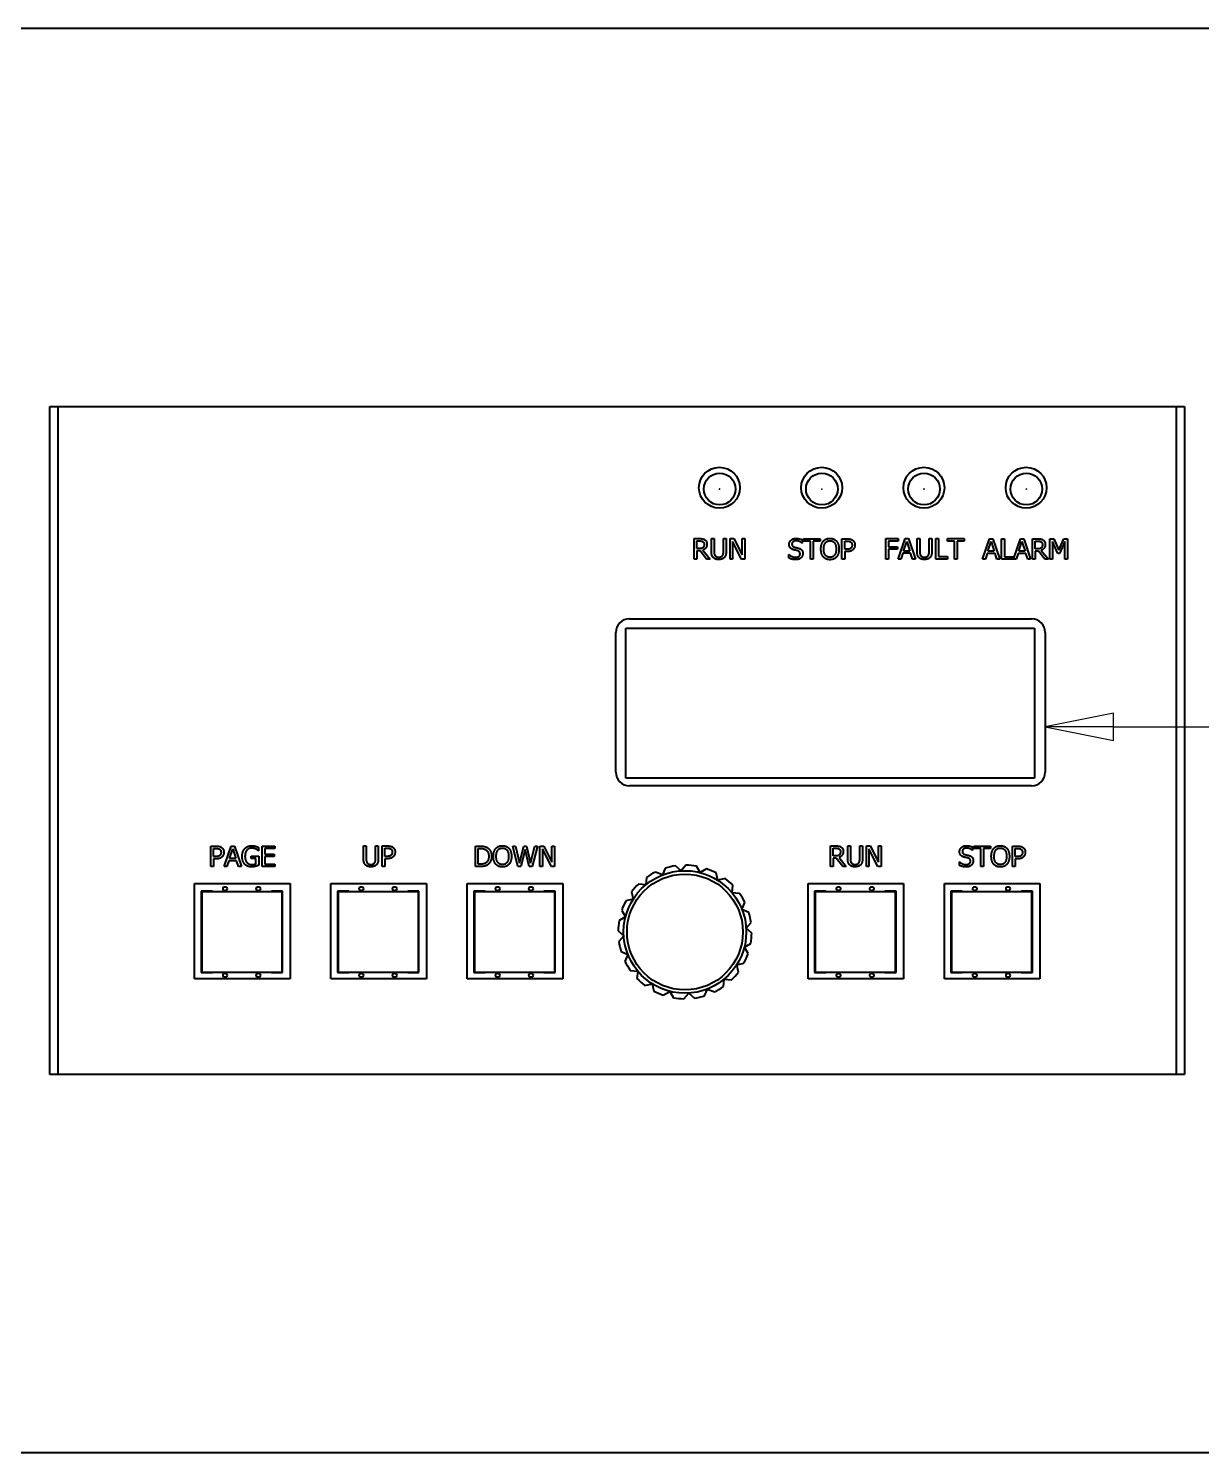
# Model space of a CAD drawing. Header units: millimetres. Extents: x 0 to 4205, y 0 to 2970.
# Drawn here: x 1789.8 to 1961.9, y 1128.4 to 1337.4 of the extents above; entities that cross this region are included whole.
import ezdxf

# ---------------------------------------------------------------- set-up
doc = ezdxf.new("R2010")
doc.units = ezdxf.units.MM
doc.header["$LTSCALE"] = 5
for name, color, linetype, lineweight in [('가시적인 것(ISO)', 3, 'Continuous', 40), ('가시적인 좁은 것(ISO)', 3, 'Continuous', 35), ('기호(ISO)', 5, 'Continuous', 25)]:
    doc.layers.add(name, color=color, linetype=linetype, lineweight=lineweight)

msp = doc.modelspace()

# ---------------------------------------------------------------- linework, layer by layer
at = {"layer": '가시적인 것(ISO)'}
for p, q in [((2007.2036, 1337.4175), (1697.2036, 1337.4175)), ((1792.9536, 1183.9175), (1792.9536, 1281.9175)), ((1792.9536, 1281.9175), (1959.4536, 1281.9175)), ((1794.2036, 1183.9175), (1794.2036, 1281.9175)), ((1958.2036, 1281.9175), (1958.2036, 1183.9175)), ((1959.4536, 1281.9175), (1959.4536, 1183.9175)), ((1887.4974, 1262.5491), (1888.2705, 1262.5491)), ((1887.4974, 1259.5491), (1887.4974, 1262.5491)), ((1890.0209, 1262.5491), (1890.4196, 1262.5491)), ((1890.0209, 1260.6771), (1890.0209, 1262.5491)), ((1890.4196, 1262.5491), (1890.4196, 1260.6771)), ((1891.7932, 1262.5491), (1892.1919, 1262.5491)), ((1891.7932, 1260.6674), (1891.7932, 1262.5491)), ((1892.1919, 1262.5491), (1892.1919, 1260.6771)), ((1892.7632, 1262.5491), (1893.3296, 1262.5491)), ((1892.7632, 1259.5491), (1892.7632, 1262.5491)), ((1893.3296, 1262.5491), (1894.5379, 1260.1739)), ((1894.5379, 1262.5491), (1894.9099, 1262.5491)), ((1894.5379, 1260.1739), (1894.5379, 1262.5491)), ((1894.9099, 1262.5491), (1894.9099, 1259.5491)), ((1903.3312, 1262.3765), (1903.3312, 1261.9)), ((1903.5476, 1262.5175), (1905.9593, 1262.5175)), ((1903.5476, 1262.1625), (1903.5476, 1262.5175)), ((1905.9593, 1262.5175), (1905.9593, 1262.1625)), ((1909.1829, 1262.5175), (1909.9366, 1262.5175)), ((1909.1829, 1259.5175), (1909.1829, 1262.5175)), ((1915.6096, 1262.5491), (1917.4038, 1262.5491)), ((1915.6096, 1259.5491), (1915.6096, 1262.5491)), ((1917.4038, 1262.5491), (1917.4038, 1262.1941)), ((1917.4378, 1259.5491), (1918.4492, 1262.5491)), ((1918.4492, 1262.5491), (1918.9402, 1262.5491)), ((1918.9402, 1262.5491), (1919.9516, 1259.5491)), ((1920.1996, 1262.5491), (1920.5983, 1262.5491)), ((1920.1996, 1260.6771), (1920.1996, 1262.5491)), ((1920.5983, 1262.5491), (1920.5983, 1260.6771)), ((1921.9718, 1262.5491), (1922.3706, 1262.5491)), ((1921.9718, 1260.6674), (1921.9718, 1262.5491)), ((1922.3706, 1262.5491), (1922.3706, 1260.6771)), ((1922.9419, 1262.5491), (1923.3406, 1262.5491)), ((1922.9419, 1259.5491), (1922.9419, 1262.5491)), ((1923.3406, 1262.5491), (1923.3406, 1259.904)), ((1924.6874, 1262.5491), (1927.0991, 1262.5491)), ((1924.6874, 1262.1941), (1924.6874, 1262.5491)), ((1927.0991, 1262.5491), (1927.0991, 1262.1941)), ((1929.8134, 1259.5175), (1930.8248, 1262.5175)), ((1930.8248, 1262.5175), (1931.3159, 1262.5175)), ((1931.3159, 1262.5175), (1932.3272, 1259.5175)), ((1932.6116, 1262.5175), (1933.0103, 1262.5175)), ((1932.6116, 1259.5175), (1932.6116, 1262.5175)), ((1933.0103, 1262.5175), (1933.0103, 1259.8724)), ((1934.3499, 1259.5463), (1935.3515, 1262.5175)), ((1935.3515, 1262.5175), (1935.8426, 1262.5175)), ((1935.8426, 1262.5175), (1936.8539, 1259.5175)), ((1937.1384, 1262.5175), (1937.9115, 1262.5175)), ((1937.1384, 1259.5175), (1937.1384, 1262.5175)), ((1939.6983, 1262.5175), (1940.2429, 1262.5175)), ((1939.6983, 1259.5175), (1939.6983, 1262.5175)), ((1940.2429, 1262.5175), (1940.9917, 1260.8473)), ((1940.9917, 1260.8473), (1941.7162, 1262.5175)), ((1941.7162, 1262.5175), (1942.2705, 1262.5175)), ((1942.2705, 1262.5175), (1942.2705, 1259.5175)), ((1887.8961, 1262.2039), (1888.2923, 1262.2039)), ((1887.8961, 1261.0758), (1887.8961, 1262.2039)), ((1888.2462, 1261.0758), (1887.8961, 1261.0758)), ((1887.8961, 1260.7427), (1887.8961, 1259.5491)), ((1888.3531, 1260.7427), (1887.8961, 1260.7427)), ((1889.3013, 1259.5491), (1888.3531, 1260.7427)), ((1888.7518, 1260.8546), (1889.8191, 1259.5491)), ((1893.1351, 1262.1358), (1893.1351, 1259.5491)), ((1894.4625, 1259.5491), (1893.1351, 1262.1358)), ((1903.3312, 1261.9), (1903.3021, 1261.9)), ((1904.5541, 1262.1625), (1903.5476, 1262.1625)), ((1904.5541, 1259.5175), (1904.5541, 1262.1625)), ((1904.9528, 1262.1625), (1904.9528, 1259.5175)), ((1905.9593, 1262.1625), (1904.9528, 1262.1625)), ((1909.5817, 1262.1722), (1909.9123, 1262.1722)), ((1909.5817, 1260.9761), (1909.5817, 1262.1722)), ((1909.8539, 1260.9761), (1909.5817, 1260.9761)), ((1909.5817, 1260.6358), (1909.5817, 1259.5175)), ((1909.9196, 1260.6358), (1909.5817, 1260.6358)), ((1917.4038, 1262.1941), (1916.0083, 1262.1941)), ((1916.0083, 1262.1941), (1916.0083, 1261.3481)), ((1916.0083, 1261.3481), (1917.3454, 1261.3481)), ((1916.0083, 1260.9932), (1916.0083, 1259.5491)), ((1917.3454, 1260.9932), (1916.0083, 1260.9932)), ((1917.3454, 1261.3481), (1917.3454, 1260.9932)), ((1918.1137, 1260.3878), (1917.8414, 1259.5491)), ((1919.2587, 1260.3878), (1918.1137, 1260.3878)), ((1918.2231, 1260.7282), (1918.685, 1262.1406)), ((1919.1493, 1260.7282), (1918.2231, 1260.7282)), ((1918.685, 1262.1406), (1919.1493, 1260.7282)), ((1919.531, 1259.5491), (1919.2587, 1260.3878)), ((1925.6939, 1262.1941), (1924.6874, 1262.1941)), ((1925.6939, 1259.5491), (1925.6939, 1262.1941)), ((1926.0926, 1262.1941), (1926.0926, 1259.5491)), ((1927.0991, 1262.1941), (1926.0926, 1262.1941)), ((1930.4893, 1260.3562), (1930.217, 1259.5175)), ((1931.6343, 1260.3562), (1930.4893, 1260.3562)), ((1930.5987, 1260.6966), (1931.0606, 1262.109)), ((1931.5249, 1260.6966), (1930.5987, 1260.6966)), ((1931.0606, 1262.109), (1931.5249, 1260.6966)), ((1931.9066, 1259.5175), (1931.6343, 1260.3562)), ((1935.016, 1260.3562), (1934.7437, 1259.5175)), ((1936.1611, 1260.3562), (1935.016, 1260.3562)), ((1935.1254, 1260.6966), (1935.5873, 1262.109)), ((1936.0517, 1260.6966), (1935.1254, 1260.6966)), ((1935.5873, 1262.109), (1936.0517, 1260.6966)), ((1936.4334, 1259.5175), (1936.1611, 1260.3562)), ((1937.5371, 1262.1722), (1937.9334, 1262.1722)), ((1937.5371, 1261.0442), (1937.5371, 1262.1722)), ((1937.8872, 1261.0442), (1937.5371, 1261.0442)), ((1937.5371, 1260.7111), (1937.5371, 1259.5175)), ((1937.9941, 1260.7111), (1937.5371, 1260.7111)), ((1938.9423, 1259.5175), (1937.9941, 1260.7111)), ((1938.3928, 1260.823), (1939.4601, 1259.5175)), ((1940.0703, 1262.1017), (1940.0703, 1259.5175)), ((1940.8458, 1260.344), (1940.0703, 1262.1017)), ((1941.0889, 1260.344), (1940.8458, 1260.344)), ((1941.8718, 1262.1017), (1941.0889, 1260.344)), ((1941.8718, 1259.5175), (1941.8718, 1262.1017)), ((1887.8961, 1259.5491), (1887.4974, 1259.5491)), ((1889.8191, 1259.5491), (1889.3013, 1259.5491)), ((1893.1351, 1259.5491), (1892.7632, 1259.5491)), ((1894.9099, 1259.5491), (1894.4625, 1259.5491)), ((1901.4082, 1260.1982), (1901.4374, 1260.1982)), ((1901.4082, 1259.6974), (1901.4082, 1260.1982)), ((1904.9528, 1259.5175), (1904.5541, 1259.5175)), ((1909.5817, 1259.5175), (1909.1829, 1259.5175)), ((1916.0083, 1259.5491), (1915.6096, 1259.5491)), ((1917.8414, 1259.5491), (1917.4378, 1259.5491)), ((1919.9516, 1259.5491), (1919.531, 1259.5491)), ((1924.6801, 1259.5491), (1922.9419, 1259.5491)), ((1923.3406, 1259.904), (1924.6801, 1259.904)), ((1924.6801, 1259.904), (1924.6801, 1259.5491)), ((1926.0926, 1259.5491), (1925.6939, 1259.5491)), ((1930.217, 1259.5175), (1929.8134, 1259.5175)), ((1932.3272, 1259.5175), (1931.9066, 1259.5175)), ((1934.7437, 1259.5175), (1932.6116, 1259.5175)), ((1933.0103, 1259.8724), (1934.3499, 1259.8724)), ((1934.3499, 1259.8724), (1934.3499, 1259.5463)), ((1936.8539, 1259.5175), (1936.4334, 1259.5175)), ((1937.5371, 1259.5175), (1937.1384, 1259.5175)), ((1939.4601, 1259.5175), (1938.9423, 1259.5175)), ((1940.0703, 1259.5175), (1939.6983, 1259.5175)), ((1942.2705, 1259.5175), (1941.8718, 1259.5175)), ((1878.0036, 1250.7675), (1937.0036, 1250.7675)), ((1876.0036, 1228.2675), (1876.0036, 1248.7675)), ((1877.4509, 1249.4133), (1937.4509, 1249.4133)), ((1877.4509, 1227.4133), (1877.4509, 1249.4133)), ((1937.4509, 1249.4133), (1937.4509, 1227.4133)), ((1939.0036, 1248.7675), (1939.0036, 1228.2675)), ((1937.4509, 1227.4133), (1877.4509, 1227.4133)), ((1937.0036, 1226.2675), (1878.0036, 1226.2675)), ((1816.5979, 1217.4199), (1817.3515, 1217.4199)), ((1816.5979, 1214.4199), (1816.5979, 1217.4199)), ((1816.9966, 1217.0747), (1817.3272, 1217.0747)), ((1816.9966, 1215.8786), (1816.9966, 1217.0747)), ((1818.55, 1214.4199), (1819.5614, 1217.4199)), ((1819.3353, 1215.599), (1819.7972, 1217.0115)), ((1819.5614, 1217.4199), (1820.0525, 1217.4199)), ((1819.7972, 1217.0115), (1820.2616, 1215.599)), ((1820.0525, 1217.4199), (1821.0638, 1214.4199)), ((1823.5898, 1216.7343), (1823.5557, 1216.7343)), ((1823.5898, 1217.2157), (1823.5898, 1216.7343)), ((1824.1027, 1214.4199), (1824.1027, 1217.4199)), ((1824.1027, 1217.4199), (1825.9795, 1217.4199)), ((1824.5014, 1217.065), (1824.5014, 1216.2432)), ((1825.9795, 1217.065), (1824.5014, 1217.065)), ((1825.9795, 1217.4199), (1825.9795, 1217.065)), ((1838.9804, 1217.4491), (1839.3791, 1217.4491)), ((1838.9804, 1215.5771), (1838.9804, 1217.4491)), ((1839.3791, 1217.4491), (1839.3791, 1215.5771)), ((1840.7526, 1217.4491), (1841.1513, 1217.4491)), ((1840.7526, 1215.5674), (1840.7526, 1217.4491)), ((1841.1513, 1217.4491), (1841.1513, 1215.5771)), ((1841.7227, 1217.4491), (1842.4763, 1217.4491)), ((1841.7227, 1214.4491), (1841.7227, 1217.4491)), ((1842.1214, 1217.1039), (1842.452, 1217.1039)), ((1842.1214, 1215.9077), (1842.1214, 1217.1039)), ((1855.4115, 1217.4175), (1856.0946, 1217.4175)), ((1855.4115, 1214.4175), (1855.4115, 1217.4175)), ((1855.8102, 1217.0722), (1856.1141, 1217.0722)), ((1855.8102, 1214.7627), (1855.8102, 1217.0722)), ((1860.8791, 1217.4175), (1861.2899, 1217.4175)), ((1861.6449, 1214.4175), (1860.8791, 1217.4175)), ((1861.2899, 1217.4175), (1861.8928, 1214.9304)), ((1861.8928, 1214.9304), (1862.4909, 1217.4175)), ((1862.6805, 1216.9069), (1862.0873, 1214.4175)), ((1862.4909, 1217.4175), (1862.8969, 1217.4175)), ((1863.2907, 1214.4175), (1862.6805, 1216.9069)), ((1862.8969, 1217.4175), (1863.4998, 1214.9013)), ((1863.4998, 1214.9013), (1864.1003, 1217.4175)), ((1864.4917, 1217.4175), (1863.7381, 1214.4175)), ((1864.1003, 1217.4175), (1864.4917, 1217.4175)), ((1864.8491, 1217.4175), (1865.4155, 1217.4175)), ((1864.8491, 1214.4175), (1864.8491, 1217.4175)), ((1865.221, 1217.0042), (1865.221, 1214.4175)), ((1866.5484, 1214.4175), (1865.221, 1217.0042)), ((1865.4155, 1217.4175), (1866.6238, 1215.0423)), ((1866.6238, 1217.4175), (1866.9958, 1217.4175)), ((1866.6238, 1215.0423), (1866.6238, 1217.4175)), ((1866.9958, 1217.4175), (1866.9958, 1214.4175)), ((1907.4974, 1217.4491), (1908.2705, 1217.4491)), ((1907.4974, 1214.4491), (1907.4974, 1217.4491)), ((1907.8961, 1217.1039), (1908.2923, 1217.1039)), ((1907.8961, 1215.9758), (1907.8961, 1217.1039)), ((1910.0209, 1217.4491), (1910.4196, 1217.4491)), ((1910.0209, 1215.5771), (1910.0209, 1217.4491)), ((1910.4196, 1217.4491), (1910.4196, 1215.5771)), ((1911.7932, 1217.4491), (1912.1919, 1217.4491)), ((1911.7932, 1215.5674), (1911.7932, 1217.4491)), ((1912.1919, 1217.4491), (1912.1919, 1215.5771)), ((1912.7632, 1217.4491), (1913.3296, 1217.4491)), ((1912.7632, 1214.4491), (1912.7632, 1217.4491)), ((1913.1351, 1217.0358), (1913.1351, 1214.4491)), ((1914.4625, 1214.4491), (1913.1351, 1217.0358)), ((1913.3296, 1217.4491), (1914.5379, 1215.0739)), ((1914.5379, 1217.4491), (1914.9099, 1217.4491)), ((1914.5379, 1215.0739), (1914.5379, 1217.4491)), ((1914.9099, 1217.4491), (1914.9099, 1214.4491)), ((1928.3312, 1216.8), (1928.3021, 1216.8)), ((1928.3312, 1217.2765), (1928.3312, 1216.8)), ((1928.5476, 1217.4175), (1930.9593, 1217.4175)), ((1928.5476, 1217.0625), (1928.5476, 1217.4175)), ((1929.5541, 1217.0625), (1928.5476, 1217.0625)), ((1929.5541, 1214.4175), (1929.5541, 1217.0625)), ((1929.9528, 1217.0625), (1929.9528, 1214.4175)), ((1930.9593, 1217.0625), (1929.9528, 1217.0625)), ((1930.9593, 1217.4175), (1930.9593, 1217.0625)), ((1934.1829, 1217.4175), (1934.9366, 1217.4175)), ((1934.1829, 1214.4175), (1934.1829, 1217.4175)), ((1934.5817, 1217.0722), (1934.9123, 1217.0722)), ((1934.5817, 1215.8761), (1934.5817, 1217.0722)), ((1816.9966, 1214.4199), (1816.5979, 1214.4199)), ((1817.2688, 1215.8786), (1816.9966, 1215.8786)), ((1816.9966, 1215.5382), (1816.9966, 1214.4199)), ((1817.3345, 1215.5382), (1816.9966, 1215.5382)), ((1818.9536, 1214.4199), (1818.55, 1214.4199)), ((1819.2259, 1215.2586), (1818.9536, 1214.4199)), ((1820.371, 1215.2586), (1819.2259, 1215.2586)), ((1820.2616, 1215.599), (1819.3353, 1215.599)), ((1820.6432, 1214.4199), (1820.371, 1215.2586)), ((1821.0638, 1214.4199), (1820.6432, 1214.4199)), ((1822.5128, 1215.9296), (1823.6019, 1215.9296)), ((1822.5128, 1215.5795), (1822.5128, 1215.9296)), ((1823.2081, 1215.5795), (1822.5128, 1215.5795)), ((1823.2081, 1214.804), (1823.2081, 1215.5795)), ((1823.6019, 1215.9296), (1823.6019, 1214.6192)), ((1825.9795, 1214.4199), (1824.1027, 1214.4199)), ((1824.5014, 1216.2432), (1825.8799, 1216.2432)), ((1824.5014, 1215.8883), (1824.5014, 1214.7748)), ((1825.8799, 1215.8883), (1824.5014, 1215.8883)), ((1824.5014, 1214.7748), (1825.9795, 1214.7748)), ((1825.8799, 1216.2432), (1825.8799, 1215.8883)), ((1825.9795, 1214.7748), (1825.9795, 1214.4199)), ((1842.1214, 1214.4491), (1841.7227, 1214.4491)), ((1842.3936, 1215.9077), (1842.1214, 1215.9077)), ((1842.1214, 1215.5674), (1842.1214, 1214.4491)), ((1842.4593, 1215.5674), (1842.1214, 1215.5674)), ((1856.1019, 1214.4175), (1855.4115, 1214.4175)), ((1856.1141, 1214.7627), (1855.8102, 1214.7627)), ((1862.0873, 1214.4175), (1861.6449, 1214.4175)), ((1863.7381, 1214.4175), (1863.2907, 1214.4175)), ((1865.221, 1214.4175), (1864.8491, 1214.4175)), ((1866.9958, 1214.4175), (1866.5484, 1214.4175)), ((1885.5776, 1213.7956), (1884.7609, 1214.5153)), ((1886.2973, 1214.6122), (1885.5776, 1213.7956)), ((1888.381, 1213.5311), (1887.8267, 1214.4679)), ((1907.8961, 1214.4491), (1907.4974, 1214.4491)), ((1908.2462, 1215.9758), (1907.8961, 1215.9758)), ((1907.8961, 1215.6427), (1907.8961, 1214.4491)), ((1908.3531, 1215.6427), (1907.8961, 1215.6427)), ((1909.3013, 1214.4491), (1908.3531, 1215.6427)), ((1908.7518, 1215.7546), (1909.8191, 1214.4491)), ((1909.8191, 1214.4491), (1909.3013, 1214.4491)), ((1913.1351, 1214.4491), (1912.7632, 1214.4491)), ((1914.9099, 1214.4491), (1914.4625, 1214.4491)), ((1926.4082, 1215.0982), (1926.4374, 1215.0982)), ((1926.4082, 1214.5974), (1926.4082, 1215.0982)), ((1929.9528, 1214.4175), (1929.5541, 1214.4175)), ((1934.5817, 1214.4175), (1934.1829, 1214.4175)), ((1934.8539, 1215.8761), (1934.5817, 1215.8761)), ((1934.5817, 1215.5358), (1934.5817, 1214.4175)), ((1934.9196, 1215.5358), (1934.5817, 1215.5358)), ((1880.5085, 1212.8308), (1880.4062, 1211.7471)), ((1882.8297, 1213.1808), (1881.8306, 1213.613)), ((1883.2618, 1214.1799), (1882.8297, 1213.1808)), ((1889.3178, 1214.0854), (1888.381, 1213.5311)), ((1890.9654, 1212.4132), (1890.7277, 1213.4755)), ((1892.0277, 1212.6509), (1890.9654, 1212.4132)), ((1814.2036, 1197.9175), (1814.2036, 1211.9175)), ((1814.2036, 1211.9175), (1828.2036, 1211.9175)), ((1815.1753, 1210.7824), (1815.1753, 1198.8444)), ((1816.8263, 1210.7824), (1815.1753, 1210.7824)), ((1815.2443, 1210.7134), (1815.2443, 1198.9134)), ((1827.0443, 1210.7134), (1815.2443, 1210.7134)), ((1816.8263, 1210.7134), (1816.8263, 1210.7824)), ((1825.4623, 1210.7824), (1825.4623, 1210.7134)), ((1827.1133, 1210.7824), (1825.4623, 1210.7824)), ((1827.0443, 1198.9134), (1827.0443, 1210.7134)), ((1827.1133, 1198.8444), (1827.1133, 1210.7824)), ((1828.2036, 1211.9175), (1828.2036, 1197.9175)), ((1834.2036, 1197.9175), (1834.2036, 1211.9175)), ((1834.2036, 1211.9175), (1848.2036, 1211.9175)), ((1835.1753, 1210.7824), (1835.1753, 1198.8444)), ((1836.8263, 1210.7824), (1835.1753, 1210.7824)), ((1835.2443, 1210.7134), (1835.2443, 1198.9134)), ((1847.0443, 1210.7134), (1835.2443, 1210.7134)), ((1836.8263, 1210.7134), (1836.8263, 1210.7824)), ((1845.4623, 1210.7824), (1845.4623, 1210.7134)), ((1847.1133, 1210.7824), (1845.4623, 1210.7824)), ((1847.0443, 1198.9134), (1847.0443, 1210.7134)), ((1847.1133, 1198.8444), (1847.1133, 1210.7824)), ((1848.2036, 1211.9175), (1848.2036, 1197.9175)), ((1854.2036, 1197.9175), (1854.2036, 1211.9175)), ((1854.2036, 1211.9175), (1868.2036, 1211.9175)), ((1855.1753, 1210.7824), (1855.1753, 1198.8444)), ((1856.8263, 1210.7824), (1855.1753, 1210.7824)), ((1855.2443, 1210.7134), (1855.2443, 1198.9134)), ((1867.0443, 1210.7134), (1855.2443, 1210.7134)), ((1856.8263, 1210.7134), (1856.8263, 1210.7824)), ((1865.4623, 1210.7824), (1865.4623, 1210.7134)), ((1867.1133, 1210.7824), (1865.4623, 1210.7824)), ((1867.0443, 1198.9134), (1867.0443, 1210.7134)), ((1867.1133, 1198.8444), (1867.1133, 1210.7824)), ((1868.2036, 1211.9175), (1868.2036, 1197.9175)), ((1878.3068, 1210.6968), (1878.5445, 1209.6345)), ((1880.4062, 1211.7471), (1879.3225, 1211.8493)), ((1893.0779, 1210.5515), (1893.1801, 1211.6352)), ((1894.1616, 1210.4492), (1893.0779, 1210.5515)), ((1904.2036, 1197.9175), (1904.2036, 1211.9175)), ((1904.2036, 1211.9175), (1918.2036, 1211.9175)), ((1905.1753, 1210.7824), (1905.1753, 1198.8444)), ((1906.8263, 1210.7824), (1905.1753, 1210.7824)), ((1905.2443, 1210.7134), (1905.2443, 1198.9134)), ((1917.0443, 1210.7134), (1905.2443, 1210.7134)), ((1906.8263, 1210.7134), (1906.8263, 1210.7824)), ((1915.4623, 1210.7824), (1915.4623, 1210.7134)), ((1917.1133, 1210.7824), (1915.4623, 1210.7824)), ((1917.0443, 1198.9134), (1917.0443, 1210.7134)), ((1917.1133, 1198.8444), (1917.1133, 1210.7824)), ((1918.2036, 1211.9175), (1918.2036, 1197.9175)), ((1924.2036, 1197.9175), (1924.2036, 1211.9175)), ((1924.2036, 1211.9175), (1938.2036, 1211.9175)), ((1925.1753, 1210.7824), (1925.1753, 1198.8444)), ((1926.8263, 1210.7824), (1925.1753, 1210.7824)), ((1925.2443, 1210.7134), (1925.2443, 1198.9134)), ((1937.0443, 1210.7134), (1925.2443, 1210.7134)), ((1926.8263, 1210.7134), (1926.8263, 1210.7824)), ((1935.4623, 1210.7824), (1935.4623, 1210.7134)), ((1937.1133, 1210.7824), (1935.4623, 1210.7824)), ((1937.0443, 1198.9134), (1937.0443, 1210.7134)), ((1937.1133, 1198.8444), (1937.1133, 1210.7824)), ((1938.2036, 1211.9175), (1938.2036, 1197.9175)), ((1878.5445, 1209.6345), (1877.4822, 1209.3969)), ((1894.5117, 1208.128), (1894.9438, 1209.1271)), ((1895.5108, 1207.6959), (1894.5117, 1208.128)), ((1877.4266, 1207.0501), (1876.4898, 1206.4958)), ((1876.8724, 1207.987), (1877.4266, 1207.0501)), ((1895.1264, 1205.3801), (1895.8461, 1206.1968)), ((1876.3455, 1204.9665), (1877.1621, 1204.2468)), ((1877.1621, 1204.2468), (1876.4424, 1203.4301)), ((1895.9431, 1204.6604), (1895.1264, 1205.3801)), ((1876.7778, 1201.931), (1877.7769, 1201.4989)), ((1894.8619, 1202.5767), (1895.7988, 1203.131)), ((1895.4162, 1201.6399), (1894.8619, 1202.5767)), ((1877.7769, 1201.4989), (1877.3447, 1200.4998)), ((1893.7441, 1199.9923), (1894.8064, 1200.23)), ((1893.9817, 1198.93), (1893.7441, 1199.9923)), ((1828.2036, 1197.9175), (1814.2036, 1197.9175)), ((1815.1753, 1198.8444), (1816.8263, 1198.8444)), ((1815.2443, 1198.9134), (1827.0443, 1198.9134)), ((1816.8263, 1198.8444), (1816.8263, 1198.9134)), ((1825.4623, 1198.9134), (1825.4623, 1198.8444)), ((1825.4623, 1198.8444), (1827.1133, 1198.8444)), ((1848.2036, 1197.9175), (1834.2036, 1197.9175)), ((1835.1753, 1198.8444), (1836.8263, 1198.8444)), ((1835.2443, 1198.9134), (1847.0443, 1198.9134)), ((1836.8263, 1198.8444), (1836.8263, 1198.9134)), ((1845.4623, 1198.9134), (1845.4623, 1198.8444)), ((1845.4623, 1198.8444), (1847.1133, 1198.8444)), ((1868.2036, 1197.9175), (1854.2036, 1197.9175)), ((1855.1753, 1198.8444), (1856.8263, 1198.8444)), ((1855.2443, 1198.9134), (1867.0443, 1198.9134)), ((1856.8263, 1198.8444), (1856.8263, 1198.9134)), ((1865.4623, 1198.9134), (1865.4623, 1198.8444)), ((1865.4623, 1198.8444), (1867.1133, 1198.8444)), ((1878.1269, 1199.1777), (1879.2107, 1199.0754)), ((1879.2107, 1199.0754), (1879.1084, 1197.9917)), ((1891.78, 1196.7961), (1891.8823, 1197.8798)), ((1891.8823, 1197.8798), (1892.966, 1197.7776)), ((1918.2036, 1197.9175), (1904.2036, 1197.9175)), ((1905.1753, 1198.8444), (1906.8263, 1198.8444)), ((1905.2443, 1198.9134), (1917.0443, 1198.9134)), ((1906.8263, 1198.8444), (1906.8263, 1198.9134)), ((1915.4623, 1198.9134), (1915.4623, 1198.8444)), ((1915.4623, 1198.8444), (1917.1133, 1198.8444)), ((1938.2036, 1197.9175), (1924.2036, 1197.9175)), ((1925.1753, 1198.8444), (1926.8263, 1198.8444)), ((1925.2443, 1198.9134), (1937.0443, 1198.9134)), ((1926.8263, 1198.8444), (1926.8263, 1198.9134)), ((1935.4623, 1198.9134), (1935.4623, 1198.8444)), ((1935.4623, 1198.8444), (1937.1133, 1198.8444)), ((1880.2609, 1196.976), (1881.3232, 1197.2136)), ((1881.3232, 1197.2136), (1881.5608, 1196.1513)), ((1882.9707, 1195.5415), (1883.9076, 1196.0958)), ((1883.9076, 1196.0958), (1884.4619, 1195.1589)), ((1885.9912, 1195.0146), (1886.711, 1195.8313)), ((1886.711, 1195.8313), (1887.5276, 1195.1116)), ((1889.0267, 1195.4469), (1889.4589, 1196.446)), ((1889.4589, 1196.446), (1890.458, 1196.0139)), ((1959.4536, 1183.9175), (1792.9536, 1183.9175)), ((1697.2036, 1128.4175), (2007.2036, 1128.4175))]:
    msp.add_line(p, q, dxfattribs=at)
for centre, radius in [((1891.2036, 1270.0175), 3), ((1906.2036, 1270.0175), 3), ((1921.2036, 1270.0175), 3), ((1936.2036, 1270.0175), 3), ((1891.2296, 1269.8135), 2.325), ((1906.2296, 1269.8135), 2.325), ((1921.2296, 1269.8135), 2.325), ((1936.2296, 1269.8135), 2.325), ((1886.1443, 1204.8134), 9), ((1886.1443, 1204.8134), 8.5), ((1818.6678, 1211.1634), 0.2999), ((1823.5573, 1211.1634), 0.2999), ((1838.6678, 1211.1634), 0.2999), ((1843.5573, 1211.1634), 0.2999), ((1858.6678, 1211.1634), 0.2999), ((1863.5573, 1211.1634), 0.2999), ((1908.6678, 1211.1634), 0.2999), ((1913.5573, 1211.1634), 0.2999), ((1928.6678, 1211.1634), 0.2999), ((1933.5573, 1211.1634), 0.2999), ((1818.6678, 1198.4634), 0.2999), ((1823.5573, 1198.4634), 0.2999), ((1838.6678, 1198.4634), 0.2999), ((1843.5573, 1198.4634), 0.2999), ((1858.6678, 1198.4634), 0.2999), ((1863.5573, 1198.4634), 0.2999), ((1908.6678, 1198.4634), 0.2999), ((1913.5573, 1198.4634), 0.2999), ((1928.6678, 1198.4634), 0.2999), ((1933.5573, 1198.4634), 0.2999)]:
    msp.add_circle(centre, radius, dxfattribs=at)
for centre, radius, start, end in [((1878.0036, 1248.7675), 2, 90, 180), ((1937.0036, 1248.7675), 2, 0, 90), ((1878.0036, 1228.2675), 2, 180, 270), ((1937.0036, 1228.2675), 2, 270, 0), ((1886.1443, 1204.8134), 9.8, 98.114849, 107.105164), ((1886.1443, 1204.8134), 9.8, 80.114849, 89.105164), ((1886.1443, 1204.8134), 9.8, 116.114849, 125.105164), ((1886.1443, 1204.8134), 9.8, 62.114849, 71.105164), ((1886.1443, 1204.8134), 9.8, 44.114849, 53.105164), ((1886.1443, 1204.8134), 9.8, 134.114849, 143.105164), ((1886.1443, 1204.8134), 9.8, 26.114849, 35.105164), ((1886.1443, 1204.8134), 9.8, 152.114849, 161.105164), ((1886.1443, 1204.8134), 9.8, 170.114849, 179.105164), ((1886.1443, 1204.8134), 9.8, 8.114849, 17.105164), ((1886.1443, 1204.8134), 9.8, 350.114849, 359.105164), ((1886.1443, 1204.8134), 9.8, 188.114849, 197.105164), ((1886.1443, 1204.8134), 9.8, 206.114849, 215.105164), ((1886.1443, 1204.8134), 9.8, 332.114849, 341.105164), ((1886.1443, 1204.8134), 9.8, 224.114849, 233.105164), ((1886.1443, 1204.8134), 9.8, 314.114849, 323.105164), ((1886.1443, 1204.8134), 9.8, 242.114849, 251.105164), ((1886.1443, 1204.8134), 9.8, 296.114849, 305.105164), ((1886.1443, 1204.8134), 9.8, 260.114849, 269.105164), ((1886.1443, 1204.8134), 9.8, 278.114849, 287.105164)]:
    msp.add_arc(centre, radius, start, end, dxfattribs=at)
for points in [[(1888.2705, 1262.5491), (1888.5282, 1262.5491), (1888.8758, 1262.4932), (1889.0338, 1262.391)], [(1889.0338, 1262.391), (1889.1919, 1262.2889), (1889.3742, 1261.9705), (1889.3742, 1261.7346)], [(1901.4301, 1261.7128), (1901.4301, 1262.0774), (1901.999, 1262.571), (1902.439, 1262.571)], [(1902.439, 1262.571), (1902.6919, 1262.571), (1903.1392, 1262.4713), (1903.3312, 1262.3765)], [(1906.4528, 1262.1747), (1906.6278, 1262.374), (1907.1165, 1262.5807), (1907.418, 1262.5807)], [(1907.418, 1262.5807), (1907.7243, 1262.5807), (1908.2154, 1262.3667), (1908.3855, 1262.1747)], [(1909.9366, 1262.5175), (1910.204, 1262.5175), (1910.5784, 1262.4299), (1910.7218, 1262.3303)], [(1937.9115, 1262.5175), (1938.1692, 1262.5175), (1938.5168, 1262.4616), (1938.6748, 1262.3594)], [(1888.7883, 1261.2314), (1888.6935, 1261.1366), (1888.4188, 1261.0758), (1888.2462, 1261.0758)], [(1888.2923, 1262.2039), (1888.4577, 1262.2039), (1888.6838, 1262.1577), (1888.7688, 1262.1017)], [(1889.3742, 1261.7346), (1889.3742, 1261.4064), (1889.0387, 1260.9616), (1888.7518, 1260.8546)], [(1888.7688, 1262.1017), (1888.8661, 1262.0361), (1888.9585, 1261.8343), (1888.9585, 1261.703)], [(1888.9585, 1261.703), (1888.9585, 1261.5475), (1888.8758, 1261.3141), (1888.7883, 1261.2314)], [(1890.3077, 1259.763), (1890.1497, 1259.9186), (1890.0209, 1260.3562), (1890.0209, 1260.6771)], [(1890.4196, 1260.6771), (1890.4196, 1260.468), (1890.4731, 1260.186), (1890.5484, 1260.0718)], [(1891.6643, 1260.0718), (1891.7397, 1260.186), (1891.7932, 1260.4656), (1891.7932, 1260.6674)], [(1892.1919, 1260.6771), (1892.1919, 1260.3635), (1892.0654, 1259.9162), (1891.905, 1259.763)], [(1901.6246, 1261.1706), (1901.5322, 1261.2703), (1901.4301, 1261.5377), (1901.4301, 1261.7128)], [(1902.1206, 1260.9056), (1901.965, 1260.947), (1901.7194, 1261.071), (1901.6246, 1261.1706)], [(1902.4658, 1262.2257), (1902.1886, 1262.2257), (1901.8458, 1261.9656), (1901.8458, 1261.7541)], [(1901.8458, 1261.7541), (1901.8458, 1261.5645), (1902.0476, 1261.3384), (1902.2372, 1261.2873)], [(1902.6627, 1260.7695), (1902.5241, 1260.8084), (1902.2932, 1260.8619), (1902.1206, 1260.9056)], [(1902.2372, 1261.2873), (1902.3637, 1261.2533), (1902.7308, 1261.1658), (1902.8523, 1261.1293)], [(1902.3637, 1259.8092), (1902.6943, 1259.8092), (1903.0322, 1260.0839), (1903.0322, 1260.31)], [(1903.3021, 1261.9), (1903.1586, 1262.0312), (1902.7113, 1262.2257), (1902.4658, 1262.2257)], [(1903.0322, 1260.31), (1903.0322, 1260.4899), (1902.8547, 1260.7136), (1902.6627, 1260.7695)], [(1902.8523, 1261.1293), (1903.1611, 1261.0345), (1903.4479, 1260.6528), (1903.4479, 1260.3732)], [(1903.4479, 1260.3732), (1903.4479, 1260.1957), (1903.3045, 1259.8554), (1903.1757, 1259.7363)], [(1906.093, 1261.0175), (1906.093, 1261.3943), (1906.2802, 1261.968), (1906.4528, 1262.1747)], [(1906.4504, 1259.8627), (1906.2778, 1260.062), (1906.093, 1260.6479), (1906.093, 1261.0175)], [(1906.5087, 1261.0175), (1906.5087, 1261.3092), (1906.6351, 1261.7711), (1906.7543, 1261.9243)], [(1907.4204, 1259.7995), (1907.0047, 1259.7995), (1906.5087, 1260.4267), (1906.5087, 1261.0175)], [(1906.7543, 1261.9243), (1906.8782, 1262.0847), (1907.204, 1262.2355), (1907.4204, 1262.2355)], [(1907.4204, 1262.2355), (1907.6295, 1262.2355), (1907.965, 1262.0799), (1908.0841, 1261.9243)], [(1908.3296, 1261.0175), (1908.3296, 1260.4267), (1907.8361, 1259.7995), (1907.4204, 1259.7995)], [(1908.0841, 1261.9243), (1908.2008, 1261.7735), (1908.3296, 1261.3141), (1908.3296, 1261.0175)], [(1908.3855, 1262.1747), (1908.5557, 1261.9753), (1908.7453, 1261.3919), (1908.7453, 1261.0175)], [(1908.7453, 1261.0175), (1908.7453, 1260.6528), (1908.5606, 1260.062), (1908.3855, 1259.8627)], [(1910.4933, 1261.156), (1910.3961, 1261.0539), (1910.0971, 1260.9761), (1909.8539, 1260.9761)], [(1909.9123, 1262.1722), (1910.0995, 1262.1722), (1910.3523, 1262.1212), (1910.4471, 1262.058)], [(1910.8167, 1260.947), (1910.6611, 1260.7938), (1910.2405, 1260.6358), (1909.9196, 1260.6358)], [(1910.4471, 1262.058), (1910.5565, 1261.9851), (1910.6635, 1261.7565), (1910.6635, 1261.6009)], [(1910.6635, 1261.6009), (1910.6635, 1261.4575), (1910.5833, 1261.246), (1910.4933, 1261.156)], [(1910.7218, 1262.3303), (1910.8896, 1262.216), (1911.0792, 1261.8635), (1911.0792, 1261.6131)], [(1911.0792, 1261.6131), (1911.0792, 1261.4186), (1910.9406, 1261.0685), (1910.8167, 1260.947)], [(1920.4864, 1259.763), (1920.3284, 1259.9186), (1920.1996, 1260.3562), (1920.1996, 1260.6771)], [(1920.5983, 1260.6771), (1920.5983, 1260.468), (1920.6518, 1260.186), (1920.7271, 1260.0718)], [(1921.843, 1260.0718), (1921.9184, 1260.186), (1921.9718, 1260.4656), (1921.9718, 1260.6674)], [(1922.3706, 1260.6771), (1922.3706, 1260.3635), (1922.2441, 1259.9162), (1922.0837, 1259.763)], [(1938.4293, 1261.1998), (1938.3345, 1261.105), (1938.0598, 1261.0442), (1937.8872, 1261.0442)], [(1937.9334, 1262.1722), (1938.0987, 1262.1722), (1938.3248, 1262.1261), (1938.4099, 1262.0701)], [(1939.0152, 1261.703), (1939.0152, 1261.3748), (1938.6797, 1260.9299), (1938.3928, 1260.823)], [(1938.4099, 1262.0701), (1938.5071, 1262.0045), (1938.5995, 1261.8027), (1938.5995, 1261.6714)], [(1938.5995, 1261.6714), (1938.5995, 1261.5158), (1938.5168, 1261.2825), (1938.4293, 1261.1998)], [(1938.6748, 1262.3594), (1938.8329, 1262.2573), (1939.0152, 1261.9389), (1939.0152, 1261.703)], [(1891.1052, 1259.4859), (1890.8402, 1259.4859), (1890.4463, 1259.6244), (1890.3077, 1259.763)], [(1890.5484, 1260.0718), (1890.6287, 1259.9502), (1890.9058, 1259.8262), (1891.1052, 1259.8262)], [(1891.1052, 1259.8262), (1891.2923, 1259.8262), (1891.5841, 1259.9502), (1891.6643, 1260.0718)], [(1891.905, 1259.763), (1891.7616, 1259.622), (1891.3823, 1259.4859), (1891.1052, 1259.4859)], [(1902.3928, 1259.464), (1902.0671, 1259.464), (1901.61, 1259.6001), (1901.4082, 1259.6974)], [(1901.4374, 1260.1982), (1901.6343, 1260.0134), (1902.1327, 1259.8092), (1902.3637, 1259.8092)], [(1903.1757, 1259.7363), (1903.0322, 1259.605), (1902.6676, 1259.464), (1902.3928, 1259.464)], [(1907.418, 1259.4543), (1907.1141, 1259.4543), (1906.6278, 1259.6609), (1906.4504, 1259.8627)], [(1908.3855, 1259.8627), (1908.2008, 1259.6536), (1907.7121, 1259.4543), (1907.418, 1259.4543)], [(1921.2838, 1259.4859), (1921.0188, 1259.4859), (1920.625, 1259.6244), (1920.4864, 1259.763)], [(1920.7271, 1260.0718), (1920.8073, 1259.9502), (1921.0845, 1259.8262), (1921.2838, 1259.8262)], [(1921.2838, 1259.8262), (1921.471, 1259.8262), (1921.7628, 1259.9502), (1921.843, 1260.0718)], [(1922.0837, 1259.763), (1921.9402, 1259.622), (1921.561, 1259.4859), (1921.2838, 1259.4859)], [(1817.3272, 1217.0747), (1817.5144, 1217.0747), (1817.7672, 1217.0236), (1817.862, 1216.9604)], [(1817.3515, 1217.4199), (1817.6189, 1217.4199), (1817.9933, 1217.3324), (1818.1368, 1217.2327)], [(1817.862, 1216.9604), (1817.9714, 1216.8875), (1818.0784, 1216.659), (1818.0784, 1216.5034)], [(1818.0784, 1216.5034), (1818.0784, 1216.3599), (1817.9982, 1216.1484), (1817.9082, 1216.0585)], [(1818.1368, 1217.2327), (1818.3045, 1217.1184), (1818.4941, 1216.7659), (1818.4941, 1216.5155)], [(1818.4941, 1216.5155), (1818.4941, 1216.321), (1818.3556, 1215.971), (1818.2316, 1215.8494)], [(1821.1781, 1215.9223), (1821.1781, 1216.2846), (1821.3823, 1216.8583), (1821.5719, 1217.0625)], [(1821.5719, 1217.0625), (1821.7543, 1217.2594), (1822.2891, 1217.4734), (1822.6076, 1217.4734)], [(1822.5614, 1217.1282), (1822.1287, 1217.1282), (1821.5938, 1216.4766), (1821.5938, 1215.9345)], [(1823.1765, 1216.9872), (1823.0549, 1217.0479), (1822.7413, 1217.1282), (1822.5614, 1217.1282)], [(1822.6076, 1217.4734), (1822.7607, 1217.4734), (1823.0379, 1217.4296), (1823.1643, 1217.3907)], [(1823.1643, 1217.3907), (1823.2664, 1217.3616), (1823.5144, 1217.2546), (1823.5898, 1217.2157)], [(1823.5557, 1216.7343), (1823.4804, 1216.8), (1823.3223, 1216.9191), (1823.1765, 1216.9872)], [(1842.452, 1217.1039), (1842.6392, 1217.1039), (1842.892, 1217.0528), (1842.9868, 1216.9896)], [(1842.4763, 1217.4491), (1842.7437, 1217.4491), (1843.1181, 1217.3616), (1843.2616, 1217.2619)], [(1842.9868, 1216.9896), (1843.0962, 1216.9167), (1843.2032, 1216.6881), (1843.2032, 1216.5325)], [(1843.2032, 1216.5325), (1843.2032, 1216.3891), (1843.123, 1216.1776), (1843.033, 1216.0876)], [(1843.2616, 1217.2619), (1843.4293, 1217.1476), (1843.6189, 1216.7951), (1843.6189, 1216.5447)], [(1843.6189, 1216.5447), (1843.6189, 1216.3502), (1843.4804, 1216.0001), (1843.3564, 1215.8786)], [(1856.0946, 1217.4175), (1856.5176, 1217.4175), (1856.999, 1217.291), (1857.1692, 1217.1792)], [(1856.1141, 1217.0722), (1856.3839, 1217.0722), (1856.7462, 1216.9872), (1856.9066, 1216.8923)], [(1856.9066, 1216.8923), (1857.1327, 1216.7538), (1857.3612, 1216.2651), (1857.3612, 1215.9199)], [(1857.1692, 1217.1792), (1857.4585, 1216.9872), (1857.777, 1216.3526), (1857.777, 1215.915)], [(1858.0395, 1215.9175), (1858.0395, 1216.2943), (1858.2267, 1216.868), (1858.3993, 1217.0747)], [(1858.3993, 1217.0747), (1858.5744, 1217.274), (1859.063, 1217.4807), (1859.3645, 1217.4807)], [(1858.4552, 1215.9175), (1858.4552, 1216.2092), (1858.5817, 1216.6711), (1858.7008, 1216.8243)], [(1858.7008, 1216.8243), (1858.8248, 1216.9847), (1859.1505, 1217.1355), (1859.3669, 1217.1355)], [(1859.3645, 1217.4807), (1859.6708, 1217.4807), (1860.1619, 1217.2667), (1860.3321, 1217.0747)], [(1859.3669, 1217.1355), (1859.576, 1217.1355), (1859.9115, 1216.9799), (1860.0306, 1216.8243)], [(1860.0306, 1216.8243), (1860.1473, 1216.6735), (1860.2761, 1216.2141), (1860.2761, 1215.9175)], [(1860.3321, 1217.0747), (1860.5022, 1216.8753), (1860.6919, 1216.2919), (1860.6919, 1215.9175)], [(1908.2705, 1217.4491), (1908.5282, 1217.4491), (1908.8758, 1217.3932), (1909.0338, 1217.291)], [(1908.2923, 1217.1039), (1908.4577, 1217.1039), (1908.6838, 1217.0577), (1908.7688, 1217.0017)], [(1909.3742, 1216.6346), (1909.3742, 1216.3064), (1909.0387, 1215.8616), (1908.7518, 1215.7546)], [(1908.7688, 1217.0017), (1908.8661, 1216.9361), (1908.9585, 1216.7343), (1908.9585, 1216.603)], [(1908.9585, 1216.603), (1908.9585, 1216.4475), (1908.8758, 1216.2141), (1908.7883, 1216.1314)], [(1909.0338, 1217.291), (1909.1919, 1217.1889), (1909.3742, 1216.8705), (1909.3742, 1216.6346)], [(1926.4301, 1216.6128), (1926.4301, 1216.9774), (1926.999, 1217.471), (1927.439, 1217.471)], [(1926.6246, 1216.0706), (1926.5322, 1216.1703), (1926.4301, 1216.4377), (1926.4301, 1216.6128)], [(1927.4658, 1217.1257), (1927.1886, 1217.1257), (1926.8458, 1216.8656), (1926.8458, 1216.6541)], [(1926.8458, 1216.6541), (1926.8458, 1216.4645), (1927.0476, 1216.2384), (1927.2372, 1216.1873)], [(1927.439, 1217.471), (1927.6919, 1217.471), (1928.1392, 1217.3713), (1928.3312, 1217.2765)], [(1928.3021, 1216.8), (1928.1586, 1216.9312), (1927.7113, 1217.1257), (1927.4658, 1217.1257)], [(1931.093, 1215.9175), (1931.093, 1216.2943), (1931.2802, 1216.868), (1931.4528, 1217.0747)], [(1931.4528, 1217.0747), (1931.6278, 1217.274), (1932.1165, 1217.4807), (1932.418, 1217.4807)], [(1931.5087, 1215.9175), (1931.5087, 1216.2092), (1931.6351, 1216.6711), (1931.7543, 1216.8243)], [(1931.7543, 1216.8243), (1931.8782, 1216.9847), (1932.204, 1217.1355), (1932.4204, 1217.1355)], [(1932.418, 1217.4807), (1932.7243, 1217.4807), (1933.2154, 1217.2667), (1933.3855, 1217.0747)], [(1932.4204, 1217.1355), (1932.6295, 1217.1355), (1932.965, 1216.9799), (1933.0841, 1216.8243)], [(1933.0841, 1216.8243), (1933.2008, 1216.6735), (1933.3296, 1216.2141), (1933.3296, 1215.9175)], [(1933.3855, 1217.0747), (1933.5557, 1216.8753), (1933.7453, 1216.2919), (1933.7453, 1215.9175)], [(1934.9123, 1217.0722), (1935.0995, 1217.0722), (1935.3523, 1217.0212), (1935.4471, 1216.958)], [(1934.9366, 1217.4175), (1935.204, 1217.4175), (1935.5784, 1217.3299), (1935.7218, 1217.2303)], [(1935.4471, 1216.958), (1935.5565, 1216.8851), (1935.6635, 1216.6565), (1935.6635, 1216.5009)], [(1935.6635, 1216.5009), (1935.6635, 1216.3575), (1935.5833, 1216.146), (1935.4933, 1216.056)], [(1935.7218, 1217.2303), (1935.8896, 1217.116), (1936.0792, 1216.7635), (1936.0792, 1216.5131)], [(1936.0792, 1216.5131), (1936.0792, 1216.3186), (1935.9406, 1215.9685), (1935.8167, 1215.847)], [(1817.9082, 1216.0585), (1817.811, 1215.9564), (1817.512, 1215.8786), (1817.2688, 1215.8786)], [(1818.2316, 1215.8494), (1818.076, 1215.6962), (1817.6554, 1215.5382), (1817.3345, 1215.5382)], [(1821.5695, 1214.753), (1821.3799, 1214.9523), (1821.1781, 1215.5406), (1821.1781, 1215.9223)], [(1822.6052, 1214.3616), (1822.2867, 1214.3616), (1821.7591, 1214.556), (1821.5695, 1214.753)], [(1821.5938, 1215.9345), (1821.5938, 1215.633), (1821.7348, 1215.1808), (1821.8685, 1215.0252)], [(1821.8685, 1215.0252), (1821.9974, 1214.8697), (1822.362, 1214.7068), (1822.5906, 1214.7068)], [(1822.5906, 1214.7068), (1822.7583, 1214.7068), (1823.0938, 1214.7554), (1823.2081, 1214.804)], [(1823.1594, 1214.4491), (1823.0112, 1214.4053), (1822.7729, 1214.3616), (1822.6052, 1214.3616)], [(1823.6019, 1214.6192), (1823.5265, 1214.5852), (1823.2688, 1214.4807), (1823.1594, 1214.4491)], [(1839.2672, 1214.663), (1839.1092, 1214.8186), (1838.9804, 1215.2562), (1838.9804, 1215.5771)], [(1840.0646, 1214.3859), (1839.7996, 1214.3859), (1839.4058, 1214.5244), (1839.2672, 1214.663)], [(1839.3791, 1215.5771), (1839.3791, 1215.368), (1839.4325, 1215.086), (1839.5079, 1214.9718)], [(1839.5079, 1214.9718), (1839.5881, 1214.8502), (1839.8653, 1214.7262), (1840.0646, 1214.7262)], [(1840.0646, 1214.7262), (1840.2518, 1214.7262), (1840.5436, 1214.8502), (1840.6238, 1214.9718)], [(1840.8645, 1214.663), (1840.721, 1214.522), (1840.3418, 1214.3859), (1840.0646, 1214.3859)], [(1840.6238, 1214.9718), (1840.6992, 1215.086), (1840.7526, 1215.3656), (1840.7526, 1215.5674)], [(1841.1513, 1215.5771), (1841.1513, 1215.2635), (1841.0249, 1214.8162), (1840.8645, 1214.663)], [(1843.033, 1216.0876), (1842.9358, 1215.9855), (1842.6368, 1215.9077), (1842.3936, 1215.9077)], [(1843.3564, 1215.8786), (1843.2008, 1215.7254), (1842.7802, 1215.5674), (1842.4593, 1215.5674)], [(1857.1643, 1214.6581), (1856.9358, 1214.5147), (1856.4666, 1214.4175), (1856.1019, 1214.4175)], [(1856.9431, 1214.962), (1856.7802, 1214.8478), (1856.3791, 1214.7627), (1856.1141, 1214.7627)], [(1857.3612, 1215.9199), (1857.3612, 1215.5698), (1857.1522, 1215.103), (1856.9431, 1214.962)], [(1857.777, 1215.915), (1857.777, 1215.5042), (1857.4439, 1214.8429), (1857.1643, 1214.6581)], [(1858.3969, 1214.7627), (1858.2243, 1214.962), (1858.0395, 1215.5479), (1858.0395, 1215.9175)], [(1859.3645, 1214.3543), (1859.0606, 1214.3543), (1858.5744, 1214.5609), (1858.3969, 1214.7627)], [(1859.3669, 1214.6995), (1858.9512, 1214.6995), (1858.4552, 1215.3267), (1858.4552, 1215.9175)], [(1860.3321, 1214.7627), (1860.1473, 1214.5536), (1859.6586, 1214.3543), (1859.3645, 1214.3543)], [(1860.2761, 1215.9175), (1860.2761, 1215.3267), (1859.7826, 1214.6995), (1859.3669, 1214.6995)], [(1860.6919, 1215.9175), (1860.6919, 1215.5528), (1860.5071, 1214.962), (1860.3321, 1214.7627)], [(1908.7883, 1216.1314), (1908.6935, 1216.0366), (1908.4188, 1215.9758), (1908.2462, 1215.9758)], [(1910.3077, 1214.663), (1910.1497, 1214.8186), (1910.0209, 1215.2562), (1910.0209, 1215.5771)], [(1911.1052, 1214.3859), (1910.8402, 1214.3859), (1910.4463, 1214.5244), (1910.3077, 1214.663)], [(1910.4196, 1215.5771), (1910.4196, 1215.368), (1910.4731, 1215.086), (1910.5484, 1214.9718)], [(1910.5484, 1214.9718), (1910.6287, 1214.8502), (1910.9058, 1214.7262), (1911.1052, 1214.7262)], [(1911.1052, 1214.7262), (1911.2923, 1214.7262), (1911.5841, 1214.8502), (1911.6643, 1214.9718)], [(1911.905, 1214.663), (1911.7616, 1214.522), (1911.3823, 1214.3859), (1911.1052, 1214.3859)], [(1911.6643, 1214.9718), (1911.7397, 1215.086), (1911.7932, 1215.3656), (1911.7932, 1215.5674)], [(1912.1919, 1215.5771), (1912.1919, 1215.2635), (1912.0654, 1214.8162), (1911.905, 1214.663)], [(1927.3928, 1214.364), (1927.0671, 1214.364), (1926.61, 1214.5001), (1926.4082, 1214.5974)], [(1926.4374, 1215.0982), (1926.6343, 1214.9134), (1927.1327, 1214.7092), (1927.3637, 1214.7092)], [(1927.1206, 1215.8056), (1926.965, 1215.847), (1926.7194, 1215.971), (1926.6246, 1216.0706)], [(1927.6627, 1215.6695), (1927.5241, 1215.7084), (1927.2932, 1215.7619), (1927.1206, 1215.8056)], [(1927.2372, 1216.1873), (1927.3637, 1216.1533), (1927.7308, 1216.0658), (1927.8523, 1216.0293)], [(1927.3637, 1214.7092), (1927.6943, 1214.7092), (1928.0322, 1214.9839), (1928.0322, 1215.21)], [(1928.1757, 1214.6363), (1928.0322, 1214.505), (1927.6676, 1214.364), (1927.3928, 1214.364)], [(1928.0322, 1215.21), (1928.0322, 1215.3899), (1927.8547, 1215.6136), (1927.6627, 1215.6695)], [(1927.8523, 1216.0293), (1928.1611, 1215.9345), (1928.4479, 1215.5528), (1928.4479, 1215.2732)], [(1928.4479, 1215.2732), (1928.4479, 1215.0957), (1928.3045, 1214.7554), (1928.1757, 1214.6363)], [(1931.4504, 1214.7627), (1931.2778, 1214.962), (1931.093, 1215.5479), (1931.093, 1215.9175)], [(1932.418, 1214.3543), (1932.1141, 1214.3543), (1931.6278, 1214.5609), (1931.4504, 1214.7627)], [(1932.4204, 1214.6995), (1932.0047, 1214.6995), (1931.5087, 1215.3267), (1931.5087, 1215.9175)], [(1933.3855, 1214.7627), (1933.2008, 1214.5536), (1932.7121, 1214.3543), (1932.418, 1214.3543)], [(1933.3296, 1215.9175), (1933.3296, 1215.3267), (1932.8361, 1214.6995), (1932.4204, 1214.6995)], [(1933.7453, 1215.9175), (1933.7453, 1215.5528), (1933.5606, 1214.962), (1933.3855, 1214.7627)], [(1935.4933, 1216.056), (1935.3961, 1215.9539), (1935.0971, 1215.8761), (1934.8539, 1215.8761)], [(1935.8167, 1215.847), (1935.6611, 1215.6938), (1935.2405, 1215.5358), (1934.9196, 1215.5358)]]:
    msp.add_open_spline(points, degree=2, dxfattribs=at)
at = {"layer": '가시적인 좁은 것(ISO)'}
for centre in [(1891.2296, 1269.8135), (1906.2296, 1269.8135), (1921.2296, 1269.8135), (1936.2296, 1269.8135)]:
    msp.add_circle(centre, 0.025, dxfattribs=at)
at = {"layer": '기호(ISO)', "color": 7}
for p, q in [((1949.0036, 1236.908), (1939.0036, 1234.908)), ((1949.0036, 1232.908), (1949.0036, 1236.908)), ((1949.0036, 1234.908), (1939.0036, 1234.908)), ((1939.0036, 1234.908), (1949.0036, 1232.908)), ((1949.0036, 1234.908), (2269.2873, 1234.908))]:
    msp.add_line(p, q, dxfattribs=at)
at = {"layer": '기호(ISO)', "color": 7, "flags": 128}
msp.add_lwpolyline([(1949.0036, 1236.9081), (1939.0036, 1234.908), (1949.0036, 1232.9081), (1949.0036, 1236.9081)], dxfattribs=at)
at = {"layer": '기호(ISO)', "color": 7}
msp.add_solid([(1949.0036, 1236.9081), (1939.0036, 1234.908), (1949.0036, 1232.9081), (1949.0036, 1236.9081)], dxfattribs=at)

doc.saveas('drawing.dxf')
